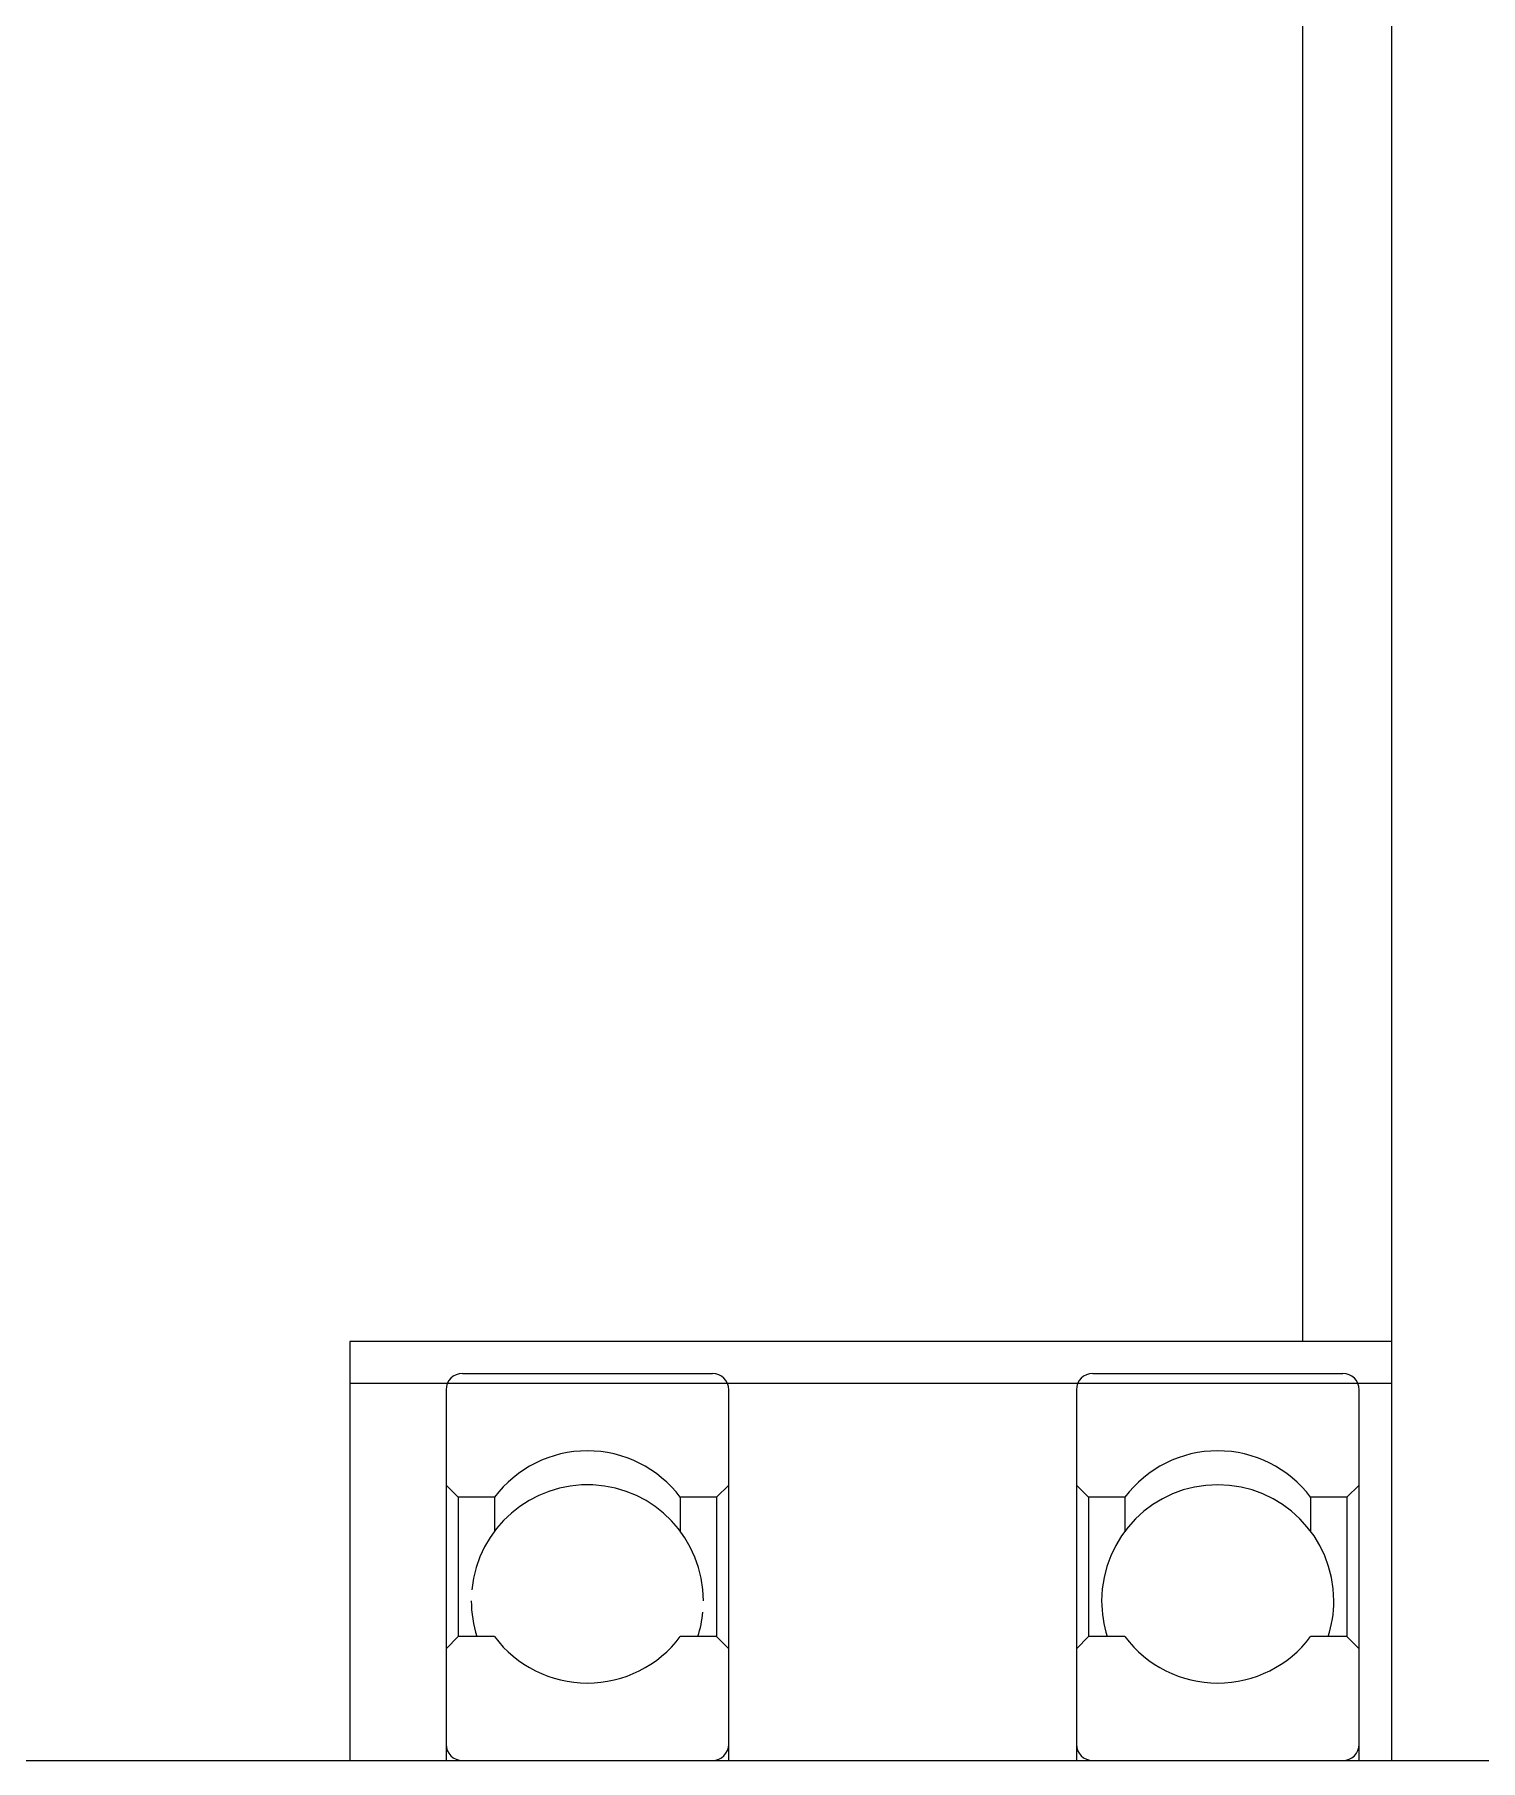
# Model space of a CAD drawing. Extents: x -518 to 2151, y -2845 to -846.
# Drawn here: x 307.7 to 404.9, y -1944.1 to -1828.1 of the extents above; entities that cross this region are included whole.
import ezdxf

# ---------------------------------------------------------------- set-up
doc = ezdxf.new("R2010")
doc.units = 0
doc.layers.get('0').update_dxf_attribs({"linetype": 'CONTINUOUS'})

msp = doc.modelspace()

# ---------------------------------------------------------------- linework, layer by layer
at = {"lineweight": 25}
for p, q in [((392.88635, -1729.0952), (392.88635, -1915.9452)), ((398.88635, -1915.9452), (398.88635, -1729.0952)), ((328.88635, -1915.9452), (328.88635, -1918.7452)), ((398.88635, -1915.9452), (392.88635, -1915.9452)), ((398.88635, -1918.7452), (398.88635, -1915.9452)), ((336.44403, -1918.0952), (353.24403, -1918.0952)), ((378.79752, -1918.0952), (395.59752, -1918.0952)), ((335.34403, -1919.1952), (335.34403, -1925.5902)), ((354.34403, -1925.5902), (354.34403, -1919.1952)), ((377.69752, -1919.1952), (377.69752, -1925.5902)), ((396.69752, -1925.5902), (396.69752, -1919.1952)), ((335.34403, -1925.5902), (335.34403, -1936.6002)), ((336.16903, -1926.4152), (335.34403, -1925.5902)), ((354.34403, -1925.5902), (353.51903, -1926.4152)), ((354.34403, -1936.6002), (354.34403, -1925.5902)), ((377.69752, -1925.5902), (377.69752, -1936.6002)), ((378.52252, -1926.4152), (377.69752, -1925.5902)), ((396.69752, -1925.5902), (395.87252, -1926.4152)), ((396.69752, -1938.25867), (396.69752, -1925.5902)), ((336.16903, -1926.4152), (336.16903, -1935.7752)), ((338.60403, -1926.4152), (336.16903, -1926.4152)), ((338.60403, -1926.4152), (338.60403, -1928.7085)), ((351.08403, -1926.4152), (351.08403, -1928.7085)), ((353.51903, -1926.4152), (351.08403, -1926.4152)), ((353.51903, -1926.4152), (353.51903, -1935.7752)), ((378.52252, -1926.4152), (378.52252, -1935.7752)), ((380.95752, -1926.4152), (378.52252, -1926.4152)), ((380.95752, -1926.4152), (380.95752, -1928.7085)), ((393.43752, -1926.4152), (393.43752, -1928.7085)), ((395.87252, -1926.4152), (393.43752, -1926.4152)), ((395.87252, -1926.4152), (395.87252, -1935.7752)), ((336.16903, -1935.7752), (335.34403, -1936.6002)), ((338.60403, -1935.7752), (336.16903, -1935.7752)), ((353.51903, -1935.7752), (351.08403, -1935.7752)), ((354.34403, -1936.6002), (353.51903, -1935.7752)), ((378.52252, -1935.7752), (377.69752, -1936.6002)), ((380.95752, -1935.7752), (378.52252, -1935.7752)), ((395.87252, -1935.7752), (393.43752, -1935.7752)), ((396.69752, -1936.6002), (395.87252, -1935.7752)), ((335.34403, -1936.6002), (335.34403, -1942.9952)), ((354.34403, -1942.9952), (354.34403, -1936.6002)), ((377.69752, -1936.6002), (377.69752, -1942.9952)), ((396.69752, -1942.9952), (396.69752, -1936.6002)), ((335.34403, -1942.9952), (335.34403, -1944.0952)), ((354.34403, -1944.0952), (354.34403, -1942.9952)), ((377.69752, -1942.9952), (377.69752, -1944.0952)), ((396.69752, -1944.0952), (396.69752, -1942.9952)), ((282.84419, -1944.0952), (432.84419, -1944.0952)), ((336.44403, -1944.0952), (353.24403, -1944.0952)), ((378.79752, -1944.0952), (395.59752, -1944.0952))]:
    msp.add_line(p, q, dxfattribs=at)
at = {"color": 1, "lineweight": 25}
for p, q in [((398.88635, -1915.9452), (328.88635, -1915.9452)), ((328.88635, -1918.7452), (398.88635, -1918.7452)), ((328.88635, -1918.7452), (328.88635, -1944.0952)), ((398.88635, -1944.0952), (398.88635, -1918.7452))]:
    msp.add_line(p, q, dxfattribs=at)
at = {"lineweight": 25}
for centre, radius, start, end in [((336.44403, -1919.1952), 1.1, 90, 180), ((353.24403, -1919.1952), 1.1, 0, 90), ((378.79752, -1919.1952), 1.1, 90, 180), ((395.59752, -1919.1952), 1.1, 0, 90), ((344.84403, -1931.0952), 7.8, 36.869898, 143.130102), ((387.19752, -1931.0952), 7.8, 36.869898, 143.130102), ((344.84403, -1933.37291), 7.8, 0, 174.482919), ((387.19752, -1933.37291), 7.8, 0, 180), ((344.84403, -1933.37291), 7.8, 180, 197.951694), ((387.19752, -1933.37291), 7.8, 180, 197.951694), ((387.19752, -1933.37291), 7.8, 342.048306, 0), ((344.84403, -1933.37291), 7.8, 342.048306, 354.482919), ((344.84403, -1931.0952), 7.8, 216.869898, 323.130102), ((387.19752, -1931.0952), 7.8, 216.869898, 323.130102), ((336.44403, -1942.9952), 1.1, 180, 270), ((353.24403, -1942.9952), 1.1, 270, 0), ((378.79752, -1942.9952), 1.1, 180, 270), ((395.59752, -1942.9952), 1.1, 270, 0)]:
    msp.add_arc(centre, radius, start, end, dxfattribs=at)

doc.saveas('drawing.dxf')
